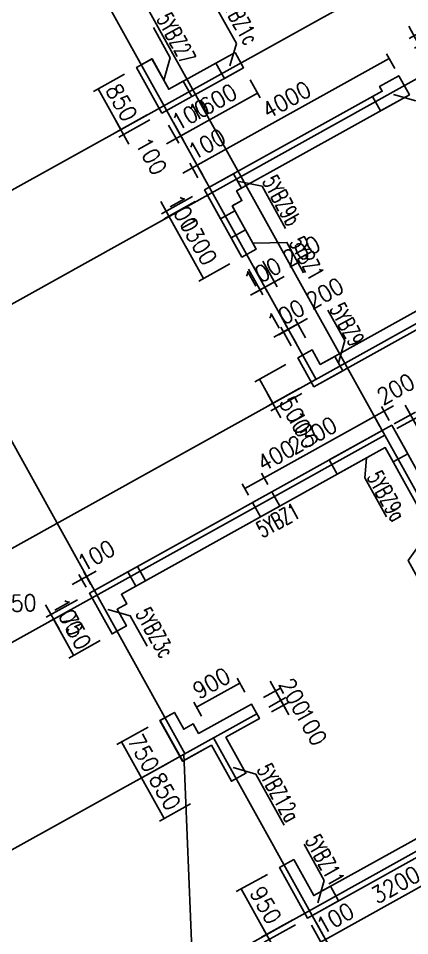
# Model space of a CAD drawing. Extents: x 387171 to 699106, y 11966 to 245688.
# Drawn here: x 493477 to 500606, y 113324 to 130026 of the extents above; entities that cross this region are included whole.
import ezdxf

# ---------------------------------------------------------------- set-up
doc = ezdxf.new("R2010")
doc.units = 0
doc.header["$LTSCALE"] = 100
doc.header["$MEASUREMENT"] = 0
doc.linetypes.add('DASHED', pattern=[19.05, 12.7, -6.35])
for name, color, linetype in [('b边缘构件', 235, 'Continuous'), ('COLU_DASH', 9, 'DASHED'), ('DIM', 3, 'Continuous'), ('DOTE', 253, 'Continuous'), ('wall-主楼', 2, 'Continuous'), ('Y阴影', 254, 'Continuous'), ('小尺寸', 4, 'Continuous'), ('边缘构件标注', 1, 'Continuous')]:
    doc.layers.add(name, color=color, linetype=linetype)
doc.styles.get("Standard").update_dxf_attribs({"font": 'standard'})
doc.dimstyles.get("Standard").update_dxf_attribs({"dimtxt": 300, "dimasz": 100, "dimexe": 100, "dimexo": 250, "dimgap": 100, "dimtad": 0, "dimtoh": 1, "dimdec": 0, "dimdsep": 46, "dimcen": 0.09, "dimclrt": 7, "dimadec": 0, "dimazin": 0, "dimtfac": 1, "dimtdec": 4, "dimtofl": 0, "dimtmove": 0, "dimatfit": 3, "dimfxl": 1, "dimtolj": 1, "dimtzin": 0, "dimarcsym": 0})

# ---------------------------------------------------------------- blocks, each defined once
blk = doc.blocks.new('*D1400')
at = {"layer": '小尺寸', "color": 0, "linetype": 'ByBlock', "lineweight": -2}
for p, q in [((495840, 117122), (495271, 116806)), ((495359, 116855), (495723, 116199)), ((496204, 116466), (495636, 116150))]:
    blk.add_line(p, q, dxfattribs=at)
for points in [[(495359, 116855), (495422, 116775), (495393, 116759)], [(495723, 116199), (495660, 116278), (495689, 116294)]]:
    blk.add_solid(points, dxfattribs=at)
at = {"layer": '小尺寸', "color": 7, "linetype": 'Continuous', "lineweight": -2, "insert": (495759, 116648), "char_height": 300, "width": 566.67, "attachment_point": 5, "rotation": 299.0454}
blk.add_mtext('750', dxfattribs=at)
blk = doc.blocks.new('*D1152')
at = {"layer": '小尺寸', "color": 0, "linetype": 'ByBlock', "lineweight": -2}
for p, q in [((496204, 116466), (495636, 116150)), ((495723, 116199), (496136, 115456)), ((496616, 115723), (496048, 115407))]:
    blk.add_line(p, q, dxfattribs=at)
for points in [[(495723, 116199), (495786, 116120), (495757, 116103)], [(496136, 115456), (496073, 115535), (496102, 115551)]]:
    blk.add_solid(points, dxfattribs=at)
at = {"layer": '小尺寸', "color": 7, "linetype": 'Continuous', "lineweight": -2, "insert": (496148, 115949), "char_height": 300, "width": 566.67, "attachment_point": 5, "rotation": 299.0454}
blk.add_mtext('850', dxfattribs=at)
blk = doc.blocks.new('*D3299')
at = {"layer": '小尺寸', "color": 0, "linetype": 'ByBlock', "lineweight": -2}
for p, q in [((494553, 119438), (493984, 119123)), ((493975, 119346), (494218, 118909)), ((494601, 119351), (494033, 119035))]:
    blk.add_line(p, q, dxfattribs=at)
for points in [[(494072, 119171), (494009, 119250), (494038, 119267)], [(494120, 119084), (494184, 119004), (494154, 118988)]]:
    blk.add_solid(points, dxfattribs=at)
at = {"layer": '小尺寸', "color": 7, "linetype": 'Continuous', "lineweight": -2, "insert": (494381, 119130), "char_height": 300, "width": 476.67, "attachment_point": 5, "rotation": 299.0454}
blk.add_mtext('100', dxfattribs=at)
blk = doc.blocks.new('*D1207')
at = {"layer": '小尺寸', "color": 0, "linetype": 'ByBlock', "lineweight": -2}
for p, q in [((498015, 114440), (497446, 114125)), ((497534, 114173), (497995, 113343)), ((498476, 113610), (497907, 113294))]:
    blk.add_line(p, q, dxfattribs=at)
for points in [[(497534, 114173), (497597, 114094), (497568, 114078)], [(497995, 113343), (497932, 113422), (497961, 113438)]]:
    blk.add_solid(points, dxfattribs=at)
at = {"layer": '小尺寸', "color": 7, "linetype": 'Continuous', "lineweight": -2, "insert": (497983, 113879), "char_height": 300, "width": 556.67, "attachment_point": 5, "rotation": 299.0447}
blk.add_mtext('950', dxfattribs=at)
blk = doc.blocks.new('*D2132')
at = {"layer": '小尺寸', "color": 0, "linetype": 'ByBlock', "lineweight": -2}
for p, q in [((498476, 113610), (497907, 113294)), ((497898, 113518), (498141, 113081)), ((498524, 113522), (497956, 113207))]:
    blk.add_line(p, q, dxfattribs=at)
for points in [[(497995, 113343), (497932, 113422), (497961, 113438)], [(498043, 113255), (498107, 113176), (498077, 113160)]]:
    blk.add_solid(points, dxfattribs=at)
at = {"layer": '小尺寸', "color": 7, "linetype": 'Continuous', "lineweight": -2, "insert": (498549, 112861), "char_height": 300, "width": 476.67, "attachment_point": 5, "rotation": 299.0447}
blk.add_mtext('100', dxfattribs=at)
blk = doc.blocks.new('*D2317')
at = {"layer": '小尺寸', "color": 0, "linetype": 'ByBlock', "lineweight": -2}
for p, q in [((496652, 126781), (496084, 126465)), ((496074, 126689), (496317, 126251)), ((496700, 126693), (496132, 126378))]:
    blk.add_line(p, q, dxfattribs=at)
for points in [[(496171, 126514), (496108, 126593), (496137, 126609)], [(496220, 126426), (496283, 126347), (496254, 126331)]]:
    blk.add_solid(points, dxfattribs=at)
at = {"layer": '小尺寸', "color": 7, "linetype": 'Continuous', "lineweight": -2, "insert": (496480, 126472), "char_height": 300, "width": 476.67, "attachment_point": 5, "rotation": 299.0454}
blk.add_mtext('100', dxfattribs=at)
blk = doc.blocks.new('*D1927')
at = {"layer": '小尺寸', "color": 0, "linetype": 'ByBlock', "lineweight": -2}
for p, q in [((496700, 126693), (496132, 126378)), ((496220, 126426), (496851, 125290)), ((497332, 125557), (496763, 125241))]:
    blk.add_line(p, q, dxfattribs=at)
for points in [[(496220, 126426), (496283, 126347), (496254, 126331)], [(496851, 125290), (496788, 125369), (496817, 125385)]]:
    blk.add_solid(points, dxfattribs=at)
at = {"layer": '小尺寸', "color": 7, "linetype": 'Continuous', "lineweight": -2, "insert": (496754, 125979), "char_height": 300, "width": 690, "attachment_point": 5, "rotation": 299.0454}
blk.add_mtext('1300', dxfattribs=at)
blk = doc.blocks.new('*D2857')
at = {"layer": '小尺寸', "color": 0, "linetype": 'ByBlock', "lineweight": -2}
for p, q in [((495414, 129010), (494846, 128694)), ((494933, 128743), (495346, 128000)), ((495827, 128267), (495258, 127951))]:
    blk.add_line(p, q, dxfattribs=at)
for points in [[(494933, 128743), (494996, 128664), (494967, 128648)], [(495346, 128000), (495283, 128079), (495312, 128095)]]:
    blk.add_solid(points, dxfattribs=at)
at = {"layer": '小尺寸', "color": 7, "linetype": 'Continuous', "lineweight": -2, "insert": (495358, 128493), "char_height": 300, "width": 566.67, "attachment_point": 5, "rotation": 299.0454}
blk.add_mtext('850', dxfattribs=at)
blk = doc.blocks.new('*D2460')
at = {"layer": '小尺寸', "color": 0, "linetype": 'ByBlock', "lineweight": -2}
for p, q in [((495249, 128175), (495491, 127738)), ((495827, 128267), (495258, 127951)), ((495875, 128180), (495307, 127864))]:
    blk.add_line(p, q, dxfattribs=at)
for points in [[(495346, 128000), (495283, 128079), (495312, 128095)], [(495394, 127913), (495457, 127833), (495428, 127817)]]:
    blk.add_solid(points, dxfattribs=at)
at = {"layer": '小尺寸', "color": 7, "linetype": 'Continuous', "lineweight": -2, "insert": (495899, 127518), "char_height": 300, "width": 476.67, "attachment_point": 5, "rotation": 299.0454}
blk.add_mtext('100', dxfattribs=at)
blk = doc.blocks.new('*D3205')
at = {"layer": '小尺寸', "color": 0, "linetype": 'ByBlock', "lineweight": -2}
for p, q in [((500588, 129882), (500879, 129357)), ((500907, 129830), (500598, 129658)), ((501004, 129655), (500695, 129484))]:
    blk.add_line(p, q, dxfattribs=at)
for points in [[(500685, 129707), (500622, 129786), (500651, 129802)], [(500782, 129532), (500845, 129453), (500816, 129437)]]:
    blk.add_solid(points, dxfattribs=at)
at = {"layer": '小尺寸', "color": 7, "linetype": 'Continuous', "lineweight": -2, "insert": (501033, 129596), "char_height": 300, "width": 566.67, "attachment_point": 5, "rotation": 299.0454}
blk.add_mtext('200', dxfattribs=at)
blk = doc.blocks.new('*D4324')
at = {"layer": '小尺寸', "color": 0, "linetype": 'ByBlock', "lineweight": -2}
for p, q in [((496473, 127206), (496910, 127449)), ((496749, 127121), (496599, 127391)), ((496836, 127169), (496686, 127439))]:
    blk.add_line(p, q, dxfattribs=at)
for points in [[(496648, 127303), (496568, 127240), (496552, 127269)], [(496735, 127352), (496814, 127415), (496830, 127386)]]:
    blk.add_solid(points, dxfattribs=at)
at = {"layer": '小尺寸', "color": 7, "linetype": 'Continuous', "lineweight": -2, "insert": (496909, 127735), "char_height": 300, "width": 476.67, "attachment_point": 5, "rotation": 29.0454}
blk.add_mtext('100', dxfattribs=at)
blk = doc.blocks.new('*D4517')
at = {"layer": '小尺寸', "color": 0, "linetype": 'ByBlock', "lineweight": -2}
for p, q in [((496735, 127352), (500232, 129294)), ((500333, 129111), (500183, 129381)), ((496836, 127169), (496686, 127439))]:
    blk.add_line(p, q, dxfattribs=at)
for points in [[(500232, 129294), (500153, 129231), (500136, 129260)], [(496735, 127352), (496814, 127415), (496830, 127386)]]:
    blk.add_solid(points, dxfattribs=at)
at = {"layer": '小尺寸', "color": 7, "linetype": 'Continuous', "lineweight": -2, "insert": (498362, 128542), "char_height": 300, "width": 790, "attachment_point": 5, "rotation": 29.0454}
blk.add_mtext('4000', dxfattribs=at)
blk = doc.blocks.new('*D4266')
at = {"layer": '小尺寸', "color": 0, "linetype": 'ByBlock', "lineweight": -2}
for p, q in [((497701, 128908), (497884, 128578)), ((497836, 128665), (496437, 127889)), ((496302, 128131), (496486, 127801))]:
    blk.add_line(p, q, dxfattribs=at)
for points in [[(497836, 128665), (497756, 128602), (497740, 128631)], [(496437, 127889), (496516, 127952), (496533, 127923)]]:
    blk.add_solid(points, dxfattribs=at)
at = {"layer": '小尺寸', "color": 7, "linetype": 'Continuous', "lineweight": -2, "insert": (497015, 128495), "char_height": 300, "width": 685, "attachment_point": 5, "rotation": 29.0454}
blk.add_mtext('1600', dxfattribs=at)
blk = doc.blocks.new('*D372')
at = {"layer": '小尺寸', "color": 0, "linetype": 'ByBlock', "lineweight": -2}
for p, q in [((496302, 128131), (496486, 127801)), ((496612, 127986), (496175, 127743)), ((496215, 128082), (496398, 127753))]:
    blk.add_line(p, q, dxfattribs=at)
for points in [[(496437, 127889), (496516, 127952), (496533, 127923)], [(496350, 127840), (496270, 127777), (496254, 127806)]]:
    blk.add_solid(points, dxfattribs=at)
at = {"layer": '小尺寸', "color": 7, "linetype": 'Continuous', "lineweight": -2, "insert": (496611, 128271), "char_height": 300, "width": 476.67, "attachment_point": 5, "rotation": 29.0454}
blk.add_mtext('100', dxfattribs=at)
blk = doc.blocks.new('*D115')
at = {"layer": '小尺寸', "color": 0, "linetype": 'ByBlock', "lineweight": -2}
for p, q in [((498351, 123721), (497783, 123405)), ((497870, 123454), (498113, 123017)), ((498594, 123284), (498026, 122968))]:
    blk.add_line(p, q, dxfattribs=at)
for points in [[(497870, 123454), (497933, 123375), (497904, 123358)], [(498113, 123017), (498050, 123096), (498079, 123112)]]:
    blk.add_solid(points, dxfattribs=at)
at = {"layer": '小尺寸', "color": 7, "linetype": 'Continuous', "lineweight": -2, "insert": (498518, 122803), "char_height": 300, "width": 566.67, "attachment_point": 5, "rotation": 299.0454}
blk.add_mtext('500', dxfattribs=at)
blk = doc.blocks.new('*D870')
at = {"layer": '小尺寸', "color": 0, "linetype": 'ByBlock', "lineweight": -2}
for p, q in [((498594, 123284), (498026, 122968)), ((498016, 123192), (498259, 122755)), ((498642, 123196), (498074, 122881))]:
    blk.add_line(p, q, dxfattribs=at)
for points in [[(498113, 123017), (498050, 123096), (498079, 123112)], [(498162, 122929), (498225, 122850), (498196, 122834)]]:
    blk.add_solid(points, dxfattribs=at)
at = {"layer": '小尺寸', "color": 7, "linetype": 'Continuous', "lineweight": -2, "insert": (498667, 122535), "char_height": 300, "width": 476.67, "attachment_point": 5, "rotation": 299.0454}
blk.add_mtext('100', dxfattribs=at)
blk = doc.blocks.new('*D631')
at = {"layer": '小尺寸', "color": 0, "linetype": 'ByBlock', "lineweight": -2}
for p, q in [((497671, 125460), (497931, 124993)), ((497759, 125508), (498018, 125042)), ((497707, 124983), (498144, 125226))]:
    blk.add_line(p, q, dxfattribs=at)
for points in [[(497970, 125129), (498049, 125192), (498065, 125163)], [(497882, 125080), (497803, 125017), (497787, 125046)]]:
    blk.add_solid(points, dxfattribs=at)
at = {"layer": '小尺寸', "color": 7, "linetype": 'Continuous', "lineweight": -2, "insert": (497924, 125389), "char_height": 300, "width": 476.67, "attachment_point": 5, "rotation": 29.0454}
blk.add_mtext('100', dxfattribs=at)
blk = doc.blocks.new('*D1384')
at = {"layer": '小尺寸', "color": 0, "linetype": 'ByBlock', "lineweight": -2}
for p, q in [((497934, 125605), (498193, 125139)), ((497759, 125508), (498018, 125042)), ((497795, 125032), (498319, 125323))]:
    blk.add_line(p, q, dxfattribs=at)
for points in [[(498144, 125226), (498224, 125289), (498240, 125260)], [(497970, 125129), (497890, 125066), (497874, 125095)]]:
    blk.add_solid(points, dxfattribs=at)
at = {"layer": '小尺寸', "color": 7, "linetype": 'Continuous', "lineweight": -2, "insert": (498636, 125785), "char_height": 300, "width": 566.67, "attachment_point": 5, "rotation": 29.0454}
blk.add_mtext('200', dxfattribs=at)
blk = doc.blocks.new('*D1127')
at = {"layer": '小尺寸', "color": 0, "linetype": 'ByBlock', "lineweight": -2}
for p, q in [((498744, 124558), (498220, 124266)), ((498536, 124109), (498346, 124451)), ((498711, 124207), (498521, 124548))]:
    blk.add_line(p, q, dxfattribs=at)
for points in [[(498569, 124461), (498649, 124524), (498665, 124495)], [(498395, 124364), (498315, 124300), (498299, 124330)]]:
    blk.add_solid(points, dxfattribs=at)
at = {"layer": '小尺寸', "color": 7, "linetype": 'Continuous', "lineweight": -2, "insert": (499061, 125020), "char_height": 300, "width": 566.67, "attachment_point": 5, "rotation": 29.0454}
blk.add_mtext('200', dxfattribs=at)
blk = doc.blocks.new('*D1300')
at = {"layer": '小尺寸', "color": 0, "linetype": 'ByBlock', "lineweight": -2}
for p, q in [((498569, 124461), (498132, 124218)), ((498536, 124109), (498346, 124451)), ((498448, 124061), (498259, 124402))]:
    blk.add_line(p, q, dxfattribs=at)
for points in [[(498307, 124315), (498228, 124252), (498212, 124281)], [(498395, 124364), (498474, 124427), (498490, 124398)]]:
    blk.add_solid(points, dxfattribs=at)
at = {"layer": '小尺寸', "color": 7, "linetype": 'Continuous', "lineweight": -2, "insert": (498349, 124624), "char_height": 300, "width": 476.67, "attachment_point": 5, "rotation": 29.0454}
blk.add_mtext('100', dxfattribs=at)
blk = doc.blocks.new('*D2767')
at = {"layer": '小尺寸', "color": 0, "linetype": 'ByBlock', "lineweight": -2}
for p, q in [((500526, 122984), (500769, 122547)), ((500323, 122642), (500711, 122858)), ((500371, 122555), (500759, 122771))]:
    blk.add_line(p, q, dxfattribs=at)
for points in [[(500623, 122809), (500560, 122889), (500589, 122905)], [(500672, 122722), (500735, 122643), (500706, 122627)]]:
    blk.add_solid(points, dxfattribs=at)
at = {"layer": '小尺寸', "color": 7, "linetype": 'Continuous', "lineweight": -2, "insert": (501055, 122548), "char_height": 300, "width": 476.67, "attachment_point": 5, "rotation": 299.0454}
blk.add_mtext('100', dxfattribs=at)
blk = doc.blocks.new('*D2365')
at = {"layer": '小尺寸', "color": 0, "linetype": 'ByBlock', "lineweight": -2}
for p, q in [((500371, 122555), (500759, 122771)), ((500672, 122722), (501691, 120886)), ((501391, 120719), (501779, 120935))]:
    blk.add_line(p, q, dxfattribs=at)
for points in [[(500672, 122722), (500735, 122643), (500706, 122627)], [(501691, 120886), (501628, 120965), (501657, 120982)]]:
    blk.add_solid(points, dxfattribs=at)
at = {"layer": '小尺寸', "color": 7, "linetype": 'Continuous', "lineweight": -2, "insert": (501400, 121925), "char_height": 300, "width": 775, "attachment_point": 5, "rotation": 299.0454}
blk.add_mtext('2100', dxfattribs=at)
blk = doc.blocks.new('*D3278')
at = {"layer": '小尺寸', "color": 0, "linetype": 'ByBlock', "lineweight": -2}
for p, q in [((494601, 119351), (494033, 119035)), ((494120, 119084), (494485, 118428)), ((494965, 118695), (494397, 118379))]:
    blk.add_line(p, q, dxfattribs=at)
for points in [[(494120, 119084), (494184, 119004), (494154, 118988)], [(494485, 118428), (494421, 118507), (494451, 118524)]]:
    blk.add_solid(points, dxfattribs=at)
at = {"layer": '小尺寸', "color": 7, "linetype": 'Continuous', "lineweight": -2, "insert": (494521, 118877), "char_height": 300, "width": 566.67, "attachment_point": 5, "rotation": 299.0454}
blk.add_mtext('750', dxfattribs=at)
blk = doc.blocks.new('*D2879')
at = {"layer": '小尺寸', "color": 0, "linetype": 'ByBlock', "lineweight": -2}
for p, q in [((500313, 122968), (499789, 122677)), ((500231, 122705), (500090, 122958)), ((500056, 122608), (499915, 122861))]:
    blk.add_line(p, q, dxfattribs=at)
for points in [[(500139, 122871), (500218, 122934), (500234, 122905)], [(499964, 122774), (499884, 122711), (499868, 122740)]]:
    blk.add_solid(points, dxfattribs=at)
at = {"layer": '小尺寸', "color": 7, "linetype": 'Continuous', "lineweight": -2, "insert": (500352, 123276), "char_height": 300, "width": 566.67, "attachment_point": 5, "rotation": 29.0454}
blk.add_mtext('200', dxfattribs=at)
blk = doc.blocks.new('*D152')
at = {"layer": '小尺寸', "color": 0, "linetype": 'ByBlock', "lineweight": -2}
for p, q in [((494893, 119958), (494456, 119715)), ((494799, 119716), (494670, 119948)), ((494711, 119667), (494582, 119900))]:
    blk.add_line(p, q, dxfattribs=at)
for points in [[(494631, 119812), (494552, 119749), (494535, 119778)], [(494718, 119861), (494798, 119924), (494814, 119895)]]:
    blk.add_solid(points, dxfattribs=at)
at = {"layer": '小尺寸', "color": 7, "linetype": 'Continuous', "lineweight": -2, "insert": (494893, 120244), "char_height": 300, "width": 476.67, "attachment_point": 5, "rotation": 29.0454}
blk.add_mtext('100', dxfattribs=at)
blk = doc.blocks.new('*D2823')
at = {"layer": '小尺寸', "color": 0, "linetype": 'ByBlock', "lineweight": -2}
for p, q in [((501701, 115115), (501918, 114723)), ((501870, 114810), (499072, 113256)), ((498903, 113561), (499121, 113169))]:
    blk.add_line(p, q, dxfattribs=at)
for points in [[(501870, 114810), (501791, 114747), (501774, 114776)], [(499072, 113256), (499152, 113319), (499168, 113290)]]:
    blk.add_solid(points, dxfattribs=at)
at = {"layer": '小尺寸', "color": 7, "linetype": 'Continuous', "lineweight": -2, "insert": (500350, 114252), "char_height": 300, "width": 780, "attachment_point": 5, "rotation": 29.0454}
blk.add_mtext('3200', dxfattribs=at)
blk = doc.blocks.new('*D3726')
at = {"layer": '小尺寸', "color": 0, "linetype": 'ByBlock', "lineweight": -2}
for p, q in [((498816, 113513), (499034, 113120)), ((498903, 113561), (499121, 113169)), ((499247, 113353), (498810, 113111))]:
    blk.add_line(p, q, dxfattribs=at)
for points in [[(499072, 113256), (499152, 113319), (499168, 113290)], [(498985, 113208), (498906, 113145), (498889, 113174)]]:
    blk.add_solid(points, dxfattribs=at)
at = {"layer": '小尺寸', "color": 7, "linetype": 'Continuous', "lineweight": -2, "insert": (499247, 113639), "char_height": 300, "width": 476.67, "attachment_point": 5, "rotation": 29.0454}
blk.add_mtext('100', dxfattribs=at)
blk = doc.blocks.new('*D3309')
at = {"layer": '小尺寸', "color": 0, "linetype": 'ByBlock', "lineweight": -2}
for p, q in [((502623, 113454), (502457, 113752)), ((502506, 113665), (499708, 112111)), ((499826, 111900), (499660, 112199))]:
    blk.add_line(p, q, dxfattribs=at)
for points in [[(502506, 113665), (502427, 113602), (502410, 113631)], [(499708, 112111), (499788, 112174), (499804, 112145)]]:
    blk.add_solid(points, dxfattribs=at)
at = {"layer": '小尺寸', "color": 7, "linetype": 'Continuous', "lineweight": -2, "insert": (500986, 113107), "char_height": 300, "width": 780, "attachment_point": 5, "rotation": 29.0454}
blk.add_mtext('3200', dxfattribs=at)
blk = doc.blocks.new('*D3821')
at = {"layer": '小尺寸', "color": 0, "linetype": 'ByBlock', "lineweight": -2}
for p, q in [((497511, 117922), (496724, 117485)), ((497602, 117757), (497462, 118010)), ((496815, 117320), (496675, 117573))]:
    blk.add_line(p, q, dxfattribs=at)
for points in [[(497511, 117922), (497431, 117859), (497415, 117888)], [(496724, 117485), (496803, 117548), (496819, 117519)]]:
    blk.add_solid(points, dxfattribs=at)
at = {"layer": '小尺寸', "color": 7, "linetype": 'Continuous', "lineweight": -2, "insert": (496996, 117922), "char_height": 300, "width": 556.67, "attachment_point": 5, "rotation": 29.0454}
blk.add_mtext('900', dxfattribs=at)
blk = doc.blocks.new('*D77')
at = {"layer": '小尺寸', "color": 0, "linetype": 'ByBlock', "lineweight": -2}
for p, q in [((498066, 117958), (498358, 117433)), ((497942, 117660), (498251, 117832)), ((498039, 117485), (498348, 117657))]:
    blk.add_line(p, q, dxfattribs=at)
for points in [[(498164, 117783), (498100, 117862), (498130, 117879)], [(498261, 117608), (498324, 117529), (498295, 117513)]]:
    blk.add_solid(points, dxfattribs=at)
at = {"layer": '小尺寸', "color": 7, "linetype": 'Continuous', "lineweight": -2, "insert": (498511, 117673), "char_height": 300, "width": 566.67, "attachment_point": 5, "rotation": 299.0454}
blk.add_mtext('200', dxfattribs=at)
blk = doc.blocks.new('*D264')
at = {"layer": '小尺寸', "color": 0, "linetype": 'ByBlock', "lineweight": -2}
for p, q in [((498164, 117783), (498406, 117346)), ((498039, 117485), (498348, 117657)), ((498088, 117398), (498397, 117569))]:
    blk.add_line(p, q, dxfattribs=at)
for points in [[(498261, 117608), (498197, 117688), (498227, 117704)], [(498309, 117521), (498372, 117441), (498343, 117425)]]:
    blk.add_solid(points, dxfattribs=at)
at = {"layer": '小尺寸', "color": 7, "linetype": 'Continuous', "lineweight": -2, "insert": (498814, 117126), "char_height": 300, "width": 476.67, "attachment_point": 5, "rotation": 299.0454}
blk.add_mtext('100', dxfattribs=at)
blk = doc.blocks.new('*D407')
at = {"layer": '小尺寸', "color": 0, "linetype": 'ByBlock', "lineweight": -2}
for p, q in [((499964, 122774), (497953, 121657)), ((500031, 122652), (499915, 122861)), ((498021, 121536), (497905, 121745))]:
    blk.add_line(p, q, dxfattribs=at)
for points in [[(499964, 122774), (499884, 122711), (499868, 122740)], [(497953, 121657), (498033, 121720), (498049, 121691)]]:
    blk.add_solid(points, dxfattribs=at)
at = {"layer": '小尺寸', "color": 7, "linetype": 'Continuous', "lineweight": -2, "insert": (498837, 122434), "char_height": 300, "width": 780, "attachment_point": 5, "rotation": 29.0454}
blk.add_mtext('2300', dxfattribs=at)
blk = doc.blocks.new('*D159')
at = {"layer": '小尺寸', "color": 0, "linetype": 'ByBlock', "lineweight": -2}
for p, q in [((497953, 121657), (497604, 121463)), ((498021, 121536), (497905, 121745)), ((497671, 121342), (497555, 121551))]:
    blk.add_line(p, q, dxfattribs=at)
for points in [[(497953, 121657), (497874, 121594), (497858, 121623)], [(497604, 121463), (497683, 121526), (497699, 121497)]]:
    blk.add_solid(points, dxfattribs=at)
at = {"layer": '小尺寸', "color": 7, "linetype": 'Continuous', "lineweight": -2, "insert": (498172, 122064), "char_height": 300, "width": 576.67, "attachment_point": 5, "rotation": 29.0454}
blk.add_mtext('400', dxfattribs=at)
blk = doc.blocks.new('*D846')
at = {"layer": 'DIM', "color": 0, "linetype": 'ByBlock', "lineweight": -2}
for p, q in [((492498, 118892), (492487, 119185)), ((492491, 119085), (492741, 119095)), ((492748, 118902), (492736, 119195))]:
    blk.add_line(p, q, dxfattribs=at)
for points in [[(492491, 119085), (492590, 119106), (492591, 119072)], [(492741, 119095), (492641, 119074), (492640, 119108)]]:
    blk.add_solid(points, dxfattribs=at)
at = {"layer": 'DIM', "color": 7, "linetype": 'Continuous', "lineweight": -2, "insert": (493456, 119374), "char_height": 300, "width": 566.67, "attachment_point": 5, "rotation": 2.2988}
blk.add_mtext('250', dxfattribs=at)

msp = doc.modelspace()

# ---------------------------------------------------------------- hatches: boundary and pattern name
at = {"layer": 'Y阴影'}
h = msp.add_hatch(dxfattribs=at)
h.set_pattern_fill('ANSI31', color=256, scale=25, angle=-60.95463, style=0)
h.set_pattern_definition([])
h.paths.add_polyline_path([(495912.2, 129286.8), (495632.4, 129131.4), (496093.6, 128300.9), (496635.6, 128601.9), (496480.3, 128881.7), (496218, 128736)], flags=0)
h = msp.add_hatch(dxfattribs=at)
h.set_pattern_fill('ANSI31', color=256, scale=25, angle=-60.95463, style=0)
h.set_pattern_definition([])
h.paths.add_polyline_path([(497424.5, 129406), (497074.8, 129211.8), (497230.1, 128932.1), (497579.8, 129126.3)], flags=0)
h = msp.add_hatch(dxfattribs=at)
h.set_pattern_fill('ANSI31', color=256, scale=25, angle=-60.95463, style=0)
h.set_pattern_definition([])
h.paths.add_polyline_path([(499930.2, 128601.4), (500075.9, 128339.1), (500600.4, 128630.4), (500406.2, 128980.1), (500056.5, 128785.9), (500105.1, 128698.5)], flags=0)
h = msp.add_hatch(dxfattribs=at)
h.set_pattern_fill('ANSI31', color=256, scale=25, angle=-60.95463, style=0)
h.set_pattern_definition([])
h.paths.add_polyline_path([(497395, 127193.4), (497540.6, 126931.2), (497453.4, 126882.8), (497550.5, 126707.9), (497375.7, 126610.8), (497424, 126523.2), (497161.7, 126377.6), (496870.4, 126902.1)], flags=0)
h = msp.add_hatch(dxfattribs=at)
h.set_pattern_fill('ANSI31', color=256, scale=25, angle=-60.95463, style=0)
h.set_pattern_definition([])
h.paths.add_polyline_path([(497355.9, 126027.9), (497550.1, 125678.2), (497812.4, 125823.9), (497618.2, 126173.5)], flags=0)
h = msp.add_hatch(dxfattribs=at)
h.set_pattern_fill('ANSI31', color=256, scale=25, angle=-60.95463, style=0)
h.set_pattern_definition([])
h.paths.add_polyline_path([(498831.9, 123988), (498569.7, 123842.3), (498861, 123317.8), (499385.5, 123609.1), (499239.9, 123871.3), (498977.6, 123725.7)], flags=0)
h = msp.add_hatch(dxfattribs=at)
h.set_pattern_fill('ANSI31', color=256, scale=25, angle=-60.95463, style=0)
h.set_pattern_definition([])
h.paths.add_polyline_path([(500278.9, 122618.2), (499142.4, 121987.1), (499288.1, 121724.8), (500162.3, 122210.3), (500308, 121948), (500570.2, 122093.7)], flags=0)
h = msp.add_hatch(dxfattribs=at)
h.set_pattern_fill('ANSI31', color=256, scale=25, angle=-60.95463, style=0)
h.set_pattern_definition([])
h.paths.add_polyline_path([(498093.7, 121404.7), (498239.4, 121142.4), (497889.7, 120948.2), (497744, 121210.5)], flags=0)
h = msp.add_hatch(dxfattribs=at)
h.set_pattern_fill('ANSI31', color=256, scale=25, angle=-60.95463, style=0)
h.set_pattern_definition([])
h.paths.add_polyline_path([(495470.6, 119947.9), (494771.3, 119559.5), (495183.9, 118816.4), (495446.2, 118962.1), (495276.3, 119268.1), (495451.1, 119365.2), (495354, 119540), (495616.3, 119685.7)], flags=0)
h = msp.add_hatch(dxfattribs=at)
h.set_pattern_fill('ANSI31', color=256, scale=25, angle=-60.95463, style=0)
h.set_pattern_definition([])
h.paths.add_polyline_path([(497869.3, 117276.5), (497257.3, 116936.7), (497621.5, 116281), (497359.2, 116135.3), (496995.1, 116791), (496470.9, 116499.9), (496058.2, 117243), (496320.5, 117388.7), (496490.4, 117082.7), (496664.9, 117179.6), (496762, 117004.7), (497723.6, 117538.8)], flags=0)
h = msp.add_hatch(dxfattribs=at)
h.set_pattern_fill('ANSI31', color=256, scale=25, angle=-60.95463, style=0)
h.set_pattern_definition([])
h.paths.add_polyline_path([(498233.1, 114561.7), (498742.9, 113643.8), (499311.1, 113959.4), (499165.5, 114221.6), (498859.5, 114051.7), (498495.4, 114707.4)], flags=0)

# ---------------------------------------------------------------- linework, layer by layer
at = {"layer": 'b边缘构件'}
for points in [[(495912.2, 129286.8), (495632.4, 129131.4), (496093.6, 128300.9), (496635.6, 128601.9), (496480.3, 128881.7), (496218, 128736), (495912.2, 129286.8)], [(497424.5, 129406), (497074.8, 129211.8), (497230.1, 128932.1), (497579.8, 129126.3), (497424.5, 129406)], [(499930.2, 128601.4), (500075.9, 128339.1), (500600.4, 128630.4), (500406.2, 128980.1), (500056.5, 128785.9), (500105.1, 128698.5), (499930.2, 128601.4)], [(497355.9, 126027.9), (497550.1, 125678.2), (497812.4, 125823.9), (497618.2, 126173.5), (497355.9, 126027.9)], [(498831.9, 123988), (498569.7, 123842.3), (498861, 123317.8), (499385.5, 123609.1), (499239.9, 123871.3), (498977.6, 123725.7), (498831.9, 123988)], [(500278.9, 122618.2), (499142.4, 121987.1), (499288.1, 121724.8), (500162.3, 122210.3), (500308, 121948), (500570.2, 122093.7), (500278.9, 122618.2)], [(498233.1, 114561.7), (498742.9, 113643.8), (499311.1, 113959.4), (499165.5, 114221.6), (498859.5, 114051.7), (498495.4, 114707.4), (498233.1, 114561.7)]]:
    msp.add_lwpolyline(points, dxfattribs=at)
for points in [[(497395, 127193.4), (497540.6, 126931.2), (497453.4, 126882.8), (497550.5, 126707.9), (497375.7, 126610.8), (497424, 126523.2), (497161.7, 126377.6), (496870.4, 126902.1)], [(498093.7, 121404.7), (498239.4, 121142.4), (497889.7, 120948.2), (497744, 121210.5)], [(495470.6, 119947.9), (494771.3, 119559.5), (495183.9, 118816.4), (495446.2, 118962.1), (495276.3, 119268.1), (495451.1, 119365.2), (495354, 119540), (495616.3, 119685.7)], [(497869.3, 117276.5), (497257.3, 116936.7), (497621.5, 116281), (497359.2, 116135.3), (496995.1, 116791), (496470.9, 116499.9), (496058.2, 117243), (496320.5, 117388.7), (496490.4, 117082.7), (496664.9, 117179.6), (496762, 117004.7), (497723.6, 117538.8)]]:
    msp.add_lwpolyline(points, close=True, dxfattribs=at)
at = {"layer": 'COLU_DASH'}
for p, q in [((499930.2, 128601.4), (500075.9, 128339.1)), ((495645.5, 120045), (495791.1, 119782.8))]:
    msp.add_line(p, q, dxfattribs=at)
at = {"layer": 'DOTE'}
for p, q in [((493535, 134350), (508021.3, 108264.7)), ((493010.4, 134058.7), (498903.6, 123447.1)), ((514017.7, 131849.4), (489999.1, 118510.8)), ((488289.6, 131437), (496514.7, 116626.1)), ((487231.8, 123493.9), (500591.1, 130912.9)), ((501467.2, 129335.4), (488112.4, 121908.1)), ((490727.4, 117199.4), (500152.6, 122433.7)), ((492329.5, 114314.4), (497820.7, 117363.9)), ((497033.9, 116927), (509488.9, 94499.5)), ((496726.2, 110805), (496492.5, 116626.3)), ((494077.3, 111167.2), (503502.6, 116401.5))]:
    msp.add_line(p, q, dxfattribs=at)
at = {"layer": 'wall-主楼'}
for points in [[(497424.5, 129406), (496218, 128736), (495912.1, 129286.8), (495632.4, 129131.4), (496093.6, 128300.9), (497579.8, 129126.3)], [(498861, 123317.8), (498569.7, 123842.3), (498831.9, 123988), (498977.6, 123725.7), (502037.4, 125424.9), (502862.8, 123938.7), (502600.5, 123793.1), (501920.8, 125017)], [(500162.3, 122210.3), (495354, 119540), (495451.1, 119365.2), (495276.3, 119268.1), (495446.2, 118962.1), (495183.9, 118816.4), (494771.3, 119559.5), (500278.9, 122618.2), (501347, 120694.9), (501084.8, 120549.2)], [(497621.5, 116281), (497359.2, 116135.3), (496995.1, 116791), (496470.5, 116499.7), (496057.8, 117242.8), (496320.1, 117388.5), (496490, 117082.5), (496664.9, 117179.6), (496762, 117004.7), (497723.6, 117538.8), (497869.3, 117276.5), (497257.3, 116936.7)], [(501482.2, 115508.2), (498859.5, 114051.7), (498495.4, 114707.4), (498233.1, 114561.7), (498742.9, 113643.8), (501627.8, 115245.9)]]:
    msp.add_lwpolyline(points, close=True, dxfattribs=at)
msp.add_lwpolyline([(500056.5, 128785.9), (500105.1, 128698.5), (496870.4, 126902.1), (497550.1, 125678.2), (497812.4, 125823.9), (497375.4, 126610.7), (497550.3, 126707.8), (497453.2, 126882.6), (500600.4, 128630.4), (500406.2, 128980.1), (500056.5, 128785.9)], dxfattribs=at)
at = {"layer": '边缘构件标注', "color": 200}
for p, q in [((497040.6, 130303.2), (497448.8, 129568.2)), ((497332.1, 129160.3), (497448.8, 129568.2)), ((500309.1, 128640.2), (500717, 128523.6)), ((497467.8, 127062.3), (497919.4, 126970)), ((498346.1, 126201.5), (497919.4, 126970)), ((497393.2, 116383), (497801.1, 116266.4)), ((498318.2, 115335.4), (497801.1, 116266.4)), ((498683.5, 114986.6), (499048.9, 114328.5)), ((498932.3, 113920.6), (499048.9, 114328.5))]:
    msp.add_line(p, q, dxfattribs=at)
for points in [[(496126.1, 128901.6), (496242.7, 129309.5), (495936.8, 129860.3)], [(497751.8, 125932.9), (498369, 125945.4), (498674.8, 125394.6)], [(499306.7, 123751), (499423.3, 124158.9), (499117.5, 124709.6)], [(499817, 122018.5), (499788.4, 121659.5), (500183.4, 120948)], [(500987.7, 120724.1), (500579.2, 120154.1), (500885.1, 119603.3)], [(495108.7, 119260.8), (495516.7, 119144.2), (495822.5, 118593.4)]]:
    msp.add_lwpolyline(points, dxfattribs=at)

# ---------------------------------------------------------------- texts
at = {"layer": '边缘构件标注', "color": 200, "width": 0.7}
for s, rotation, p in [('5YBZ1c', 299.04537, (497140.2, 130354.3)), ('5YBZ27', 299.04537, (495986.7, 130019.6)), ('5YBZ9b', 299.04537, (497912.9, 127062.1)), ('5YBZ1', 299.04537, (498404.3, 125943.2)), ('5YBZ9', 299.04537, (499138.3, 124736.8)), ('5YBZ9a', 299.04537, (499819.2, 121680)), ('5YBZ1', 29.04537, (497923.9, 120557.3)), ('5YBZ3c', 299.04537, (495605.2, 119190.8)), ('5YBZ12a', 299.04537, (497811.6, 116348.9)), ('5YBZ11', 299.04537, (498694.6, 115057.6))]:
    msp.add_text(s, height=300, rotation=rotation, dxfattribs=at).set_placement(p)

# ---------------------------------------------------------------- dimensions: what is measured, and where the dimension line sits
at = {"layer": 'DIM', "color": 200}
dim = msp.add_linear_dim(base=(492740.5, 119095), p1=(492508.5, 118642.1), p2=(492758.3, 118652.1), angle=182.29877, dimstyle='Standard', dxfattribs=at)
dim.commit()
dim.dimension.update_dxf_attribs({"geometry": '*D846', "text_midpoint": (492948.4, 119353.6)})
at = {"layer": '小尺寸'}
for base, p1, p2, angle, picture, middle in [((500782.3, 129532.1), (501125.1, 129951.3), (501222.2, 129776.4), 299.04537, '*D3205', (500797.9, 130019)), ((500231.9, 129294), (496957.8, 126950.7), (500454.8, 128892.7), 29.04537, '*D4517', (498362.1, 128541.6)), ((496437, 127888.5), (497579.8, 129126.3), (496181, 128349.5), 29.04537, '*D4266', (497015, 128495.5)), ((496349.6, 127840), (496181, 128349.5), (496093.6, 128300.9), 29.04537, '*D372', (496271.9, 128082.8)), ((496735, 127352), (496870.4, 126902.1), (496957.8, 126950.7), 29.04537, '*D4324', (496569.9, 127546.3)), ((498144.4, 125226), (497637.5, 125726.8), (497812.4, 125823.9), 29.04537, '*D1384', (498213.7, 125550.5)), ((497969.5, 125128.9), (497550.1, 125678.2), (497637.5, 125726.8), 29.04537, '*D631', (497584.2, 125200.9)), ((498394.6, 124363.5), (498831.9, 123988), (498657.1, 123890.9), 29.04537, '*D1127', (498638.7, 124785)), ((498307.2, 124315), (498657.1, 123890.9), (498569.7, 123842.3), 29.04537, '*D1300', (498009.3, 124435.5)), ((498113, 123016.8), (498569.7, 123842.3), (498812.4, 123405.2), 299.04537, '*D115', (498210.2, 123356.7)), ((499963.8, 122773.8), (500351.9, 122486.8), (500177.1, 122389.7), 29.04537, '*D2879', (499929.8, 123040.9)), ((498161.6, 122929.4), (498812.4, 123405.2), (498861, 123317.8), 299.04537, '*D870', (498478.2, 122874.2)), ((500671.8, 122722), (500104.1, 122521.1), (500152.6, 122433.7), 299.04537, '*D2767', (500866.1, 122887.1)), ((497953.4, 121657.3), (500152.6, 122433.7), (498142.3, 121317.2), 29.04537, '*D407', (498837.2, 122434.1)), ((501691.4, 120886.1), (500152.6, 122433.7), (501172.2, 120597.8), 299.04537, '*D2365', (501400.2, 121925.4)), ((497603.7, 121463.1), (498142.3, 121317.2), (497792.6, 121123), 29.04537, '*D159', (497657.2, 121778.8)), ((494630.9, 119812.2), (494920.2, 119497.3), (494832.8, 119448.7), 29.04537, '*D152', (494553.3, 120055)), ((494484.5, 118428), (494819.8, 119472.1), (495183.9, 118816.4), 299.04537, '*D3278', (494521, 118877.3)), ((496723.9, 117485.2), (497723.6, 117538.8), (496936.8, 117101.8), 29.04537, '*D3821', (496996, 117922.3)), ((498260.6, 117608.2), (497723.6, 117538.8), (497820.7, 117363.9), 299.04537, '*D77', (498276.2, 118095.1)), ((498309.2, 117520.8), (497820.7, 117363.9), (497869.3, 117276.5), 299.04537, '*D264', (498625.7, 117465.7)), ((499072.4, 113256.4), (501579.3, 115333.4), (498781.7, 113779.8), 29.04537, '*D2823', (500349.8, 114251.7)), ((498985, 113207.8), (498781.7, 113779.8), (498694.3, 113731.2), 29.04537, '*D3726', (498907.3, 113450.7)), ((499708.4, 112111.2), (502744.5, 113235.2), (499946.9, 111681.6), 29.04537, '*D3309', (500985.8, 113106.6))]:
    dim = msp.add_linear_dim(base=base, p1=p1, p2=p2, angle=angle, dimstyle='Standard', dxfattribs=at)
    dim.commit()
    dim.dimension.update_dxf_attribs({"geometry": picture, "text_midpoint": middle})
for p1, p2, picture, middle in [((495632.4, 129131.4), (496045.1, 128388.3), '*D2857', (495357.9, 128492.9)), ((496045.1, 128388.3), (496093.6, 128300.9), '*D2460', (495710.8, 127857.4)), ((496870.4, 126902.1), (496919, 126814.7), '*D2317', (496291.6, 126811.6)), ((496919, 126814.7), (497550.1, 125678.2), '*D1927', (496753.7, 125979.4)), ((494771.3, 119559.5), (494819.8, 119472.1), '*D3299', (494192.4, 119469)), ((496058.2, 117243), (496422.3, 116587.4), '*D1400', (495759.5, 116648.2)), ((496422.3, 116587.4), (496835, 115844.3), '*D1152', (496147.9, 115948.8)), ((498233.1, 114561.7), (498694.3, 113731.2), '*D1207', (497982.9, 113879.5)), ((498694.3, 113731.2), (498742.9, 113643.8), '*D2132', (498360.1, 113200.2))]:
    dim = msp.add_aligned_dim(p1=p1, p2=p2, distance=-800, dimstyle='Standard', dxfattribs=at)
    dim.commit()
    dim.dimension.update_dxf_attribs({"geometry": picture, "text_midpoint": middle})

doc.saveas('drawing.dxf')
